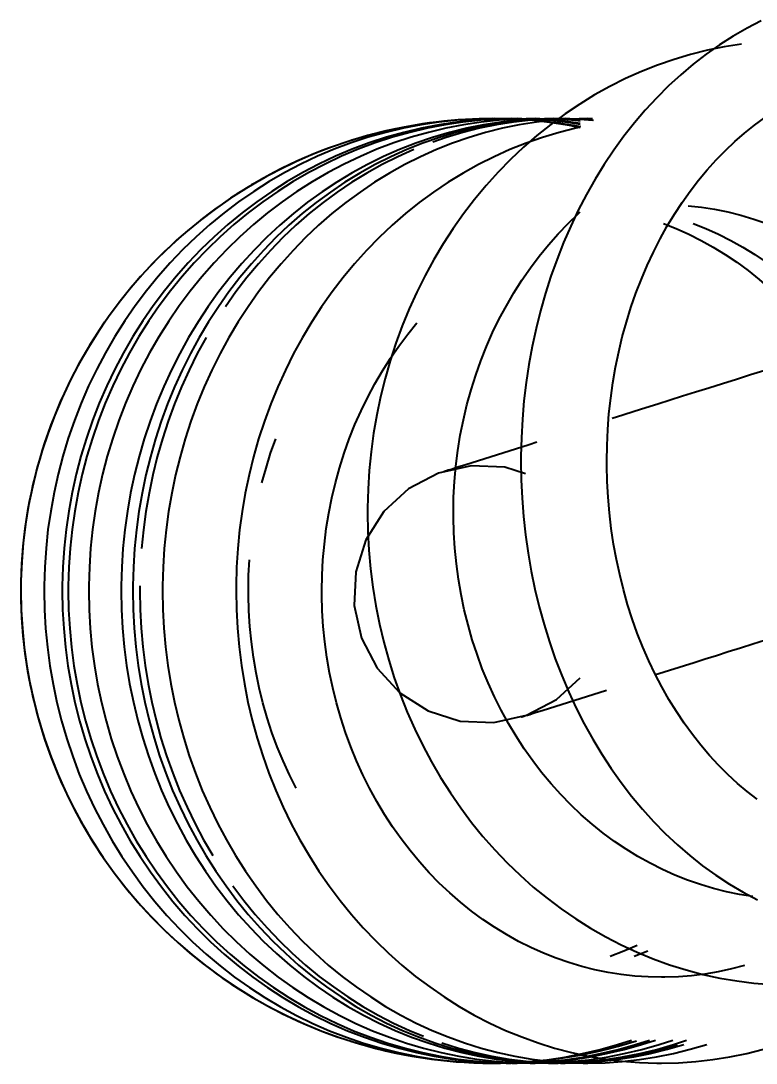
# Model space of a CAD drawing. Header units: inches. Extents: x 238 to 1312, y -3412 to 1074.
# Drawn here: x 561.743 to 563.429, y -3293.912 to -3291.522 of the extents above; entities that cross this region are included whole.
import ezdxf

# ---------------------------------------------------------------- set-up
doc = ezdxf.new("R2010")
doc.units = ezdxf.units.IN
doc.header["$MEASUREMENT"] = 0
doc.layers.add('A-GENM', color=13, linetype='Continuous', lineweight=40)

# ---------------------------------------------------------------- blocks, each defined once
blk = doc.blocks.new('Faucet - Grohe K7 - Semi Pro - Faucet - Grohe K7 - Semi Pro-830454-UNIT 7')
at = {"layer": 'A-GENM', "color": 250}
for p, q in [((-0.355, 0.8263), (-0.3238, 0.8384)), ((0.8098, -0.0116), (0.8099, 0)), ((-0.2283, -1.0826), (-0.2177, -1.0827))]:
    blk.add_line(p, q, dxfattribs=at)
at = {"layer": 'A-GENM', "color": 250, "flags": 128}
for points in [[(-0.3862, 1.0827), (-0.4257, 1.0818), (-0.4651, 1.0791), (-0.5044, 1.0747), (-0.5435, 1.0685), (-0.5823, 1.0606), (-0.6208, 1.051), (-0.6588, 1.0396), (-0.6964, 1.0265), (-0.7335, 1.0118), (-0.7699, 0.9955), (-0.8058, 0.9775), (-0.8409, 0.958), (-0.8752, 0.937), (-0.9087, 0.9144), (-0.9414, 0.8904), (-0.9731, 0.865)], [(-0.2177, 1.0827), (-0.2572, 1.0818), (-0.2966, 1.0791), (-0.3359, 1.0747), (-0.3749, 1.0685), (-0.4137, 1.0606), (-0.4522, 1.051), (-0.4903, 1.0396)], [(-0.1379, 1.0827), (-0.178, 1.0818), (-0.2179, 1.0791), (-0.2577, 1.0747), (-0.2973, 1.0686), (-0.3366, 1.0607), (-0.3756, 1.0511), (-0.4142, 1.0397), (-0.4437, 1.0297)], [(-0.1655, 1.0827), (-0.205, 1.0818), (-0.2444, 1.0791), (-0.2837, 1.0747), (-0.3228, 1.0685), (-0.3616, 1.0606), (-0.4001, 1.051), (-0.4381, 1.0396)], [(-0.1497, 1.0827), (-0.1892, 1.0818), (-0.2286, 1.0791), (-0.2678, 1.0747), (-0.3069, 1.0685), (-0.3457, 1.0606), (-0.3842, 1.051), (-0.4223, 1.0396)], [(-0.0966, 1.0827), (-0.1377, 1.0818), (-0.1788, 1.0792), (-0.2198, 1.0748), (-0.2606, 1.0687), (-0.3011, 1.0608), (-0.3412, 1.0513), (-0.381, 1.04), (-0.4124, 1.0297)], [(0.5892, 0), (0.5884, 0.0429), (0.5861, 0.0857), (0.5823, 0.1283), (0.577, 0.1708), (0.5701, 0.213), (0.5618, 0.2549), (0.5519, 0.2964), (0.5406, 0.3375), (0.5278, 0.378), (0.5136, 0.418), (0.498, 0.4573), (0.4809, 0.4959), (0.4625, 0.5338), (0.4427, 0.5708), (0.4216, 0.607), (0.3992, 0.6422), (0.3755, 0.6764), (0.3506, 0.7096), (0.3245, 0.7417), (0.2973, 0.7726), (0.2689, 0.8023), (0.2395, 0.8308), (0.209, 0.8579), (0.1775, 0.8837), (0.1451, 0.9081), (0.1119, 0.931), (0.0777, 0.9525), (0.0428, 0.9724), (0.0072, 0.9908), (-0.0291, 1.0076), (-0.066, 1.0227), (-0.1035, 1.0362), (-0.1414, 1.0481), (-0.1798, 1.0582), (-0.2185, 1.0666), (-0.2575, 1.0732), (-0.2967, 1.0781), (-0.3361, 1.0812), (-0.3756, 1.0826), (-0.3862, 1.0827)], [(-0.0552, 1.0827), (-0.0966, 1.0818), (-0.1379, 1.0792), (-0.179, 1.0748), (-0.22, 1.0687), (-0.2607, 1.0609), (-0.3011, 1.0513), (-0.341, 1.0401), (-0.3728, 1.0297)], [(-0.0414, 1.0827), (-0.0828, 1.0818), (-0.1241, 1.0792), (-0.1652, 1.0748), (-0.2062, 1.0687), (-0.2469, 1.0609), (-0.2873, 1.0513), (-0.3272, 1.0401), (-0.359, 1.0297)], [(1.0827, 0), (1.0818, 0.0433), (1.0792, 0.0865), (1.0749, 0.1296), (1.0688, 0.1725), (1.0611, 0.2151), (1.0516, 0.2574), (1.0405, 0.2992), (1.0277, 0.3406), (1.0133, 0.3814), (0.9972, 0.4216), (0.9796, 0.4612), (0.9603, 0.5), (0.9396, 0.538), (0.9173, 0.5751), (0.8936, 0.6113), (0.8684, 0.6466), (0.8419, 0.6808), (0.814, 0.7139), (0.7848, 0.7459), (0.7543, 0.7767), (0.7226, 0.8062), (0.6898, 0.8345), (0.6559, 0.8614), (0.6209, 0.8869), (0.585, 0.911), (0.5481, 0.9337), (0.5103, 0.9549), (0.4717, 0.9745), (0.4324, 0.9926), (0.3923, 1.0091), (0.3516, 1.024), (0.3104, 1.0372), (0.2687, 1.0488), (0.2265, 1.0587), (0.184, 1.0669), (0.1412, 1.0734), (0.0982, 1.0782), (0.055, 1.0813), (0.0117, 1.0826), (-0.0316, 1.0822), (-0.0749, 1.0801), (-0.118, 1.0762), (-0.1609, 1.0706), (-0.2036, 1.0634), (-0.246, 1.0544), (-0.288, 1.0437), (-0.3295, 1.0313)], [(1.0827, 0), (1.0818, 0.0433), (1.0792, 0.0865), (1.0749, 0.1296), (1.0688, 0.1725), (1.0611, 0.2151), (1.0516, 0.2574), (1.0405, 0.2992), (1.0277, 0.3406), (1.0133, 0.3814), (0.9972, 0.4216), (0.9796, 0.4612), (0.9603, 0.5), (0.9396, 0.538), (0.9173, 0.5751), (0.8936, 0.6113), (0.8684, 0.6466), (0.8419, 0.6808), (0.814, 0.7139), (0.7848, 0.7459), (0.7543, 0.7767), (0.7226, 0.8062), (0.6898, 0.8345), (0.6559, 0.8614), (0.6209, 0.8869), (0.585, 0.911), (0.5481, 0.9337), (0.5103, 0.9549), (0.4717, 0.9745), (0.4324, 0.9926), (0.3923, 1.0091), (0.3516, 1.024), (0.3104, 1.0372), (0.2687, 1.0488), (0.2265, 1.0587), (0.184, 1.0669), (0.1412, 1.0734), (0.0982, 1.0782), (0.055, 1.0813), (0.0117, 1.0826), (-0.0316, 1.0822), (-0.0749, 1.0801), (-0.118, 1.0762), (-0.1609, 1.0706), (-0.2036, 1.0634), (-0.246, 1.0544), (-0.288, 1.0437), (-0.3295, 1.0313)], [(1.0827, 0), (1.0818, 0.0433), (1.0792, 0.0865), (1.0749, 0.1296), (1.0688, 0.1725), (1.0611, 0.2151), (1.0516, 0.2574), (1.0405, 0.2992), (1.0277, 0.3406), (1.0133, 0.3814), (0.9972, 0.4216), (0.9796, 0.4612), (0.9603, 0.5), (0.9396, 0.538), (0.9173, 0.5751), (0.8936, 0.6113), (0.8684, 0.6466), (0.8419, 0.6808), (0.814, 0.7139), (0.7848, 0.7459), (0.7543, 0.7767), (0.7226, 0.8062), (0.6898, 0.8345), (0.6559, 0.8614), (0.6209, 0.8869), (0.585, 0.911), (0.5481, 0.9337), (0.5103, 0.9549), (0.4717, 0.9745), (0.4324, 0.9926), (0.3923, 1.0091), (0.3516, 1.024), (0.3104, 1.0372), (0.2687, 1.0488), (0.2265, 1.0587), (0.184, 1.0669), (0.1412, 1.0734), (0.0982, 1.0782), (0.055, 1.0813), (0.0117, 1.0826), (-0.0316, 1.0822), (-0.0749, 1.0801), (-0.118, 1.0762), (-0.1609, 1.0706), (-0.2036, 1.0634), (-0.246, 1.0544), (-0.288, 1.0437), (-0.3295, 1.0313)], [(1.0827, 0), (1.0818, 0.0433), (1.0792, 0.0865), (1.0749, 0.1296), (1.0688, 0.1725), (1.0611, 0.2151), (1.0516, 0.2574), (1.0405, 0.2992), (1.0277, 0.3406), (1.0133, 0.3814), (0.9972, 0.4216), (0.9796, 0.4612), (0.9603, 0.5), (0.9396, 0.538), (0.9173, 0.5751), (0.8936, 0.6113), (0.8684, 0.6466), (0.8419, 0.6808), (0.814, 0.7139), (0.7848, 0.7459), (0.7543, 0.7767), (0.7226, 0.8062), (0.6898, 0.8345), (0.6559, 0.8614), (0.6209, 0.8869), (0.585, 0.911), (0.5481, 0.9337), (0.5103, 0.9549), (0.4717, 0.9745), (0.4324, 0.9926), (0.3923, 1.0091), (0.3516, 1.024), (0.3104, 1.0372), (0.2687, 1.0488), (0.2265, 1.0587), (0.184, 1.0669), (0.1412, 1.0734), (0.0982, 1.0782), (0.055, 1.0813), (0.0117, 1.0826), (-0.0316, 1.0822), (-0.0749, 1.0801), (-0.118, 1.0762), (-0.1609, 1.0706), (-0.2036, 1.0634), (-0.246, 1.0544), (-0.288, 1.0437), (-0.3295, 1.0313)], [(1.0827, 0), (1.0818, 0.0433), (1.0792, 0.0865), (1.0749, 0.1296), (1.0688, 0.1725), (1.0611, 0.2151), (1.0516, 0.2574), (1.0405, 0.2992), (1.0277, 0.3406), (1.0133, 0.3814), (0.9972, 0.4216), (0.9796, 0.4612), (0.9603, 0.5), (0.9396, 0.538), (0.9173, 0.5751), (0.8936, 0.6113), (0.8684, 0.6466), (0.8419, 0.6808), (0.814, 0.7139), (0.7848, 0.7459), (0.7543, 0.7767), (0.7226, 0.8062), (0.6898, 0.8345), (0.6559, 0.8614), (0.6209, 0.8869), (0.585, 0.911), (0.5481, 0.9337), (0.5103, 0.9549), (0.4717, 0.9745), (0.4324, 0.9926), (0.3923, 1.0091), (0.3516, 1.024), (0.3104, 1.0372), (0.2687, 1.0488), (0.2265, 1.0587), (0.184, 1.0669), (0.1412, 1.0734), (0.0982, 1.0782), (0.055, 1.0813), (0.0117, 1.0826), (-0.0316, 1.0822), (-0.0749, 1.0801), (-0.118, 1.0762), (-0.1609, 1.0706), (-0.2036, 1.0634), (-0.246, 1.0544), (-0.288, 1.0437), (-0.3295, 1.0313)], [(1.0827, 0), (1.0818, 0.0433), (1.0792, 0.0865), (1.0749, 0.1296), (1.0688, 0.1725), (1.0611, 0.2151), (1.0516, 0.2574), (1.0405, 0.2992), (1.0277, 0.3406), (1.0133, 0.3814), (0.9972, 0.4216), (0.9796, 0.4612), (0.9603, 0.5), (0.9396, 0.538), (0.9173, 0.5751), (0.8936, 0.6113), (0.8684, 0.6466), (0.8419, 0.6808), (0.814, 0.7139), (0.7848, 0.7459), (0.7543, 0.7767), (0.7226, 0.8062), (0.6898, 0.8345), (0.6559, 0.8614), (0.6209, 0.8869), (0.585, 0.911), (0.5481, 0.9337), (0.5103, 0.9549), (0.4717, 0.9745), (0.4324, 0.9926), (0.3923, 1.0091), (0.3516, 1.024), (0.3104, 1.0372), (0.2687, 1.0488), (0.2265, 1.0587), (0.184, 1.0669), (0.1412, 1.0734), (0.0982, 1.0782), (0.055, 1.0813), (0.0117, 1.0826), (-0.0316, 1.0822), (-0.0749, 1.0801), (-0.118, 1.0762), (-0.1609, 1.0706), (-0.2036, 1.0634), (-0.246, 1.0544), (-0.288, 1.0437), (-0.3295, 1.0313)], [(0, 1.0827), (-0.0414, 1.0818), (-0.0827, 1.0792), (-0.1239, 1.0748), (-0.1648, 1.0687), (-0.2055, 1.0609), (-0.2459, 1.0513), (-0.2858, 1.0401), (-0.3176, 1.0297)], [(0.7577, 0), (0.757, 0.0429), (0.7547, 0.0857), (0.7508, 0.1283), (0.7455, 0.1708), (0.7387, 0.213), (0.7303, 0.2549), (0.7205, 0.2964), (0.7092, 0.3375), (0.6964, 0.378), (0.6822, 0.418), (0.6665, 0.4573), (0.6495, 0.4959), (0.6311, 0.5338), (0.6113, 0.5708), (0.5902, 0.607), (0.5678, 0.6422), (0.5441, 0.6764), (0.5192, 0.7096), (0.4931, 0.7417), (0.4658, 0.7726), (0.4375, 0.8023), (0.408, 0.8308), (0.3776, 0.8579), (0.3461, 0.8837), (0.3137, 0.9081), (0.2804, 0.931), (0.2463, 0.9525), (0.2114, 0.9724), (0.1758, 0.9908), (0.1395, 1.0076), (0.1026, 1.0227), (0.0651, 1.0362), (0.0272, 1.0481), (-0.0112, 1.0582), (-0.0499, 1.0666), (-0.0889, 1.0732), (-0.1282, 1.0781), (-0.1675, 1.0812), (-0.207, 1.0826), (-0.2177, 1.0827)], [(0.1173, 1.0362), (0.0793, 1.0481), (0.041, 1.0582), (0.0022, 1.0666), (-0.0368, 1.0732), (-0.076, 1.0781), (-0.1154, 1.0812), (-0.1549, 1.0826), (-0.1655, 1.0827)], [(0.8257, 0), (0.825, 0.0429), (0.8227, 0.0857), (0.8189, 0.1283), (0.8135, 0.1708), (0.8067, 0.213), (0.7983, 0.2549), (0.7885, 0.2964), (0.7772, 0.3375), (0.7644, 0.378), (0.7502, 0.418), (0.7345, 0.4573), (0.7175, 0.4959), (0.6991, 0.5338), (0.6793, 0.5708), (0.6582, 0.607), (0.6358, 0.6422), (0.6121, 0.6764), (0.5872, 0.7096), (0.5611, 0.7417), (0.5339, 0.7726), (0.5055, 0.8023), (0.476, 0.8308), (0.4456, 0.8579), (0.4141, 0.8837), (0.3817, 0.9081), (0.3484, 0.931), (0.3143, 0.9525), (0.2794, 0.9724), (0.2438, 0.9908), (0.2075, 1.0076), (0.1706, 1.0227), (0.1331, 1.0362), (0.0952, 1.0481), (0.0568, 1.0582), (0.0181, 1.0666), (-0.0209, 1.0732), (-0.0601, 1.0781), (-0.0995, 1.0812), (-0.139, 1.0826), (-0.1497, 1.0827)], [(0.8525, 0), (0.8517, 0.0429), (0.8494, 0.0858), (0.8455, 0.1285), (0.8401, 0.1711), (0.8331, 0.2133), (0.8246, 0.2553), (0.8146, 0.2968), (0.8031, 0.3379), (0.7901, 0.3785), (0.7756, 0.4185), (0.7597, 0.4579), (0.7423, 0.4965), (0.7235, 0.5344), (0.7034, 0.5714), (0.6819, 0.6076), (0.6591, 0.6428), (0.6351, 0.6771), (0.6097, 0.7102), (0.5832, 0.7423), (0.5555, 0.7732), (0.5267, 0.8029), (0.4967, 0.8313), (0.4658, 0.8584), (0.4338, 0.8842), (0.4009, 0.9085), (0.3671, 0.9314), (0.3325, 0.9529), (0.2971, 0.9727), (0.2609, 0.9911), (0.2241, 1.0078), (0.1867, 1.0229), (0.1487, 1.0364), (0.1102, 1.0482), (0.0713, 1.0583), (0.0321, 1.0666), (-0.0075, 1.0732), (-0.0472, 1.0781), (-0.0871, 1.0813), (-0.1271, 1.0826), (-0.1379, 1.0827)], [(0.9268, 0), (0.926, 0.0431), (0.9235, 0.0861), (0.9195, 0.1289), (0.9138, 0.1716), (0.9066, 0.214), (0.8977, 0.256), (0.8873, 0.2977), (0.8754, 0.3389), (0.8618, 0.3795), (0.8468, 0.4196), (0.8303, 0.4591), (0.8122, 0.4978), (0.7928, 0.5357), (0.7719, 0.5728), (0.7496, 0.609), (0.7259, 0.6442), (0.701, 0.6784), (0.6747, 0.7116), (0.6472, 0.7436), (0.6186, 0.7745), (0.5887, 0.8041), (0.5578, 0.8325), (0.5257, 0.8595), (0.4927, 0.8852), (0.4587, 0.9095), (0.4238, 0.9323), (0.388, 0.9536), (0.3515, 0.9734), (0.3142, 0.9917), (0.2762, 1.0083), (0.2376, 1.0233), (0.1985, 1.0367), (0.1589, 1.0484), (0.1188, 1.0584), (0.0784, 1.0667), (0.0377, 1.0733), (-0.0032, 1.0782), (-0.0443, 1.0813), (-0.0854, 1.0826), (-0.0966, 1.0827)], [(0.9739, 0), (0.9731, 0.0431), (0.9706, 0.0861), (0.9666, 0.129), (0.9609, 0.1717), (0.9536, 0.2141), (0.9447, 0.2561), (0.9342, 0.2978), (0.9221, 0.339), (0.9085, 0.3797), (0.8934, 0.4198), (0.8767, 0.4593), (0.8586, 0.498), (0.839, 0.5359), (0.818, 0.573), (0.7955, 0.6092), (0.7718, 0.6444), (0.7466, 0.6787), (0.7202, 0.7118), (0.6926, 0.7439), (0.6637, 0.7747), (0.6337, 0.8043), (0.6026, 0.8327), (0.5704, 0.8597), (0.5371, 0.8854), (0.5029, 0.9096), (0.4678, 0.9324), (0.4319, 0.9538), (0.3951, 0.9735), (0.3576, 0.9918), (0.3195, 1.0084), (0.2807, 1.0234), (0.2414, 1.0368), (0.2015, 1.0485), (0.1613, 1.0585), (0.1207, 1.0668), (0.0798, 1.0733), (0.0386, 1.0782), (-0.0026, 1.0813), (-0.044, 1.0826), (-0.0552, 1.0827)], [(0.9877, 0), (0.9869, 0.0431), (0.9844, 0.0861), (0.9803, 0.129), (0.9747, 0.1717), (0.9674, 0.2141), (0.9585, 0.2561), (0.948, 0.2978), (0.9359, 0.339), (0.9223, 0.3797), (0.9072, 0.4198), (0.8905, 0.4593), (0.8724, 0.498), (0.8528, 0.5359), (0.8318, 0.573), (0.8093, 0.6092), (0.7856, 0.6444), (0.7604, 0.6787), (0.734, 0.7118), (0.7064, 0.7439), (0.6775, 0.7747), (0.6475, 0.8043), (0.6164, 0.8327), (0.5841, 0.8597), (0.5509, 0.8854), (0.5167, 0.9096), (0.4816, 0.9324), (0.4457, 0.9538), (0.4089, 0.9735), (0.3714, 0.9918), (0.3333, 1.0084), (0.2945, 1.0234), (0.2551, 1.0368), (0.2153, 1.0485), (0.1751, 1.0585), (0.1345, 1.0668), (0.0936, 1.0733), (0.0524, 1.0782), (0.0112, 1.0813), (-0.0302, 1.0826), (-0.0414, 1.0827)], [(1.0291, 0), (1.0282, 0.0431), (1.0258, 0.0861), (1.0217, 0.129), (1.016, 0.1717), (1.0087, 0.2141), (0.9998, 0.2561), (0.9894, 0.2978), (0.9773, 0.339), (0.9637, 0.3797), (0.9486, 0.4198), (0.9319, 0.4593), (0.9138, 0.498), (0.8942, 0.5359), (0.8731, 0.573), (0.8507, 0.6092), (0.8269, 0.6444), (0.8018, 0.6787), (0.7754, 0.7118), (0.7478, 0.7439), (0.7189, 0.7747), (0.6889, 0.8043), (0.6577, 0.8327), (0.6255, 0.8597), (0.5923, 0.8854), (0.5581, 0.9096), (0.523, 0.9324), (0.4871, 0.9538), (0.4503, 0.9735), (0.4128, 0.9918), (0.3747, 1.0084), (0.3359, 1.0234), (0.2965, 1.0368), (0.2567, 1.0485), (0.2164, 1.0585), (0.1758, 1.0668), (0.1349, 1.0733), (0.0938, 1.0782), (0.0525, 1.0813), (0.0112, 1.0826), (0, 1.0827)], [(0.5962, 0.6764), (0.5713, 0.7096), (0.5452, 0.7417), (0.518, 0.7726), (0.4896, 0.8023), (0.4602, 0.8308), (0.4297, 0.8579), (0.3982, 0.8837), (0.3658, 0.9081), (0.3326, 0.931), (0.2984, 0.9525), (0.2635, 0.9724), (0.2279, 0.9908), (0.1916, 1.0076), (0.1593, 1.0209)], [(0.2876, -0.179), (0.2868, -0.1362), (0.2845, -0.0934), (0.2807, -0.0507), (0.2754, -0.0082), (0.2685, 0.034), (0.2602, 0.0759), (0.2503, 0.1174), (0.239, 0.1585), (0.2262, 0.199), (0.212, 0.239), (0.1964, 0.2783), (0.1793, 0.3169), (0.1609, 0.3548), (0.1411, 0.3918), (0.12, 0.428), (0.0976, 0.4632), (0.0739, 0.4974), (0.049, 0.5306), (0.0229, 0.5627), (-0.0043, 0.5936), (-0.0327, 0.6233), (-0.0621, 0.6517), (-0.0926, 0.6789), (-0.1241, 0.7047), (-0.1565, 0.729), (-0.1898, 0.752), (-0.2239, 0.7734), (-0.2588, 0.7934), (-0.2944, 0.8118), (-0.3307, 0.8285), (-0.3676, 0.8437), (-0.4051, 0.8572), (-0.443, 0.869), (-0.4814, 0.8791), (-0.5201, 0.8875), (-0.5591, 0.8942), (-0.5983, 0.8991), (-0.6377, 0.9022)], [(-0.5767, 0.8589), (-0.5467, 0.8668), (-0.5166, 0.8733), (-0.4862, 0.8785), (-0.4557, 0.8823), (-0.4252, 0.8847), (-0.3945, 0.8858), (-0.3862, 0.8858)], [(-0.3862, 0.8858), (-0.3556, 0.8851), (-0.325, 0.8831), (-0.2944, 0.8796), (-0.2641, 0.8748), (-0.2338, 0.8687), (-0.2038, 0.8611), (-0.1741, 0.8523), (-0.1447, 0.842), (-0.1156, 0.8305), (-0.0869, 0.8176), (-0.0587, 0.8035), (-0.0309, 0.788), (-0.0037, 0.7713), (0.023, 0.7534), (0.049, 0.7343), (0.0744, 0.7139), (0.0991, 0.6924), (0.123, 0.6698), (0.1461, 0.6461), (0.1684, 0.6213), (0.1899, 0.5955), (0.2104, 0.5687), (0.23, 0.541), (0.2487, 0.5124), (0.2663, 0.4829), (0.2829, 0.4526), (0.2984, 0.4216), (0.3128, 0.3898), (0.326, 0.3574), (0.3381, 0.3244), (0.3491, 0.2909), (0.3588, 0.2568), (0.3673, 0.2224), (0.3746, 0.1875), (0.3807, 0.1523), (0.3855, 0.1169), (0.389, 0.0813), (0.3913, 0.0455), (0.3923, 0.0097), (0.3923, 0)], [(-0.3305, 0.813), (-0.2998, 0.8263), (-0.2687, 0.8384)], [(-0.0641, -0.2972), (-0.0648, -0.2548), (-0.0668, -0.2124), (-0.0701, -0.1702), (-0.0747, -0.1282), (-0.0806, -0.0864), (-0.0878, -0.0449), (-0.0963, -0.0038), (-0.1061, 0.0369), (-0.1171, 0.0771), (-0.1294, 0.1168), (-0.143, 0.1558), (-0.1578, 0.1942), (-0.1738, 0.2318), (-0.1909, 0.2687), (-0.2093, 0.3047), (-0.2288, 0.3399), (-0.2494, 0.374), (-0.2711, 0.4072), (-0.2939, 0.4393), (-0.3177, 0.4703), (-0.3426, 0.5002), (-0.3684, 0.5288), (-0.3952, 0.5562), (-0.4229, 0.5822), (-0.4515, 0.6069), (-0.4809, 0.6301), (-0.5112, 0.6519), (-0.5422, 0.6722), (-0.5739, 0.691), (-0.6063, 0.7082)], [(-0.5961, 0.7006), (-0.5657, 0.6958), (-0.5355, 0.6896), (-0.5055, 0.6821), (-0.4757, 0.6732), (-0.4463, 0.663), (-0.4172, 0.6515), (-0.3885, 0.6386), (-0.3603, 0.6245), (-0.3325, 0.609), (-0.3053, 0.5923), (-0.2786, 0.5744), (-0.2526, 0.5552), (-0.2272, 0.5349), (-0.2026, 0.5134), (-0.1786, 0.4908), (-0.1555, 0.4671), (-0.1332, 0.4423), (-0.1117, 0.4165), (-0.0912, 0.3897), (-0.0716, 0.362), (-0.0529, 0.3334), (-0.0353, 0.3039), (-0.0188, 0.2736), (-0.0033, 0.2426), (0.0111, 0.2108), (0.0244, 0.1784), (0.0365, 0.1454), (0.0475, 0.1119), (0.0572, 0.0778), (0.0657, 0.0433), (0.073, 0.0085), (0.0791, -0.0267), (0.0839, -0.0621), (0.0874, -0.0977), (0.0897, -0.1335), (0.0907, -0.1693), (0.0907, -0.179)], [(0.8099, 0), (0.8091, 0.0429), (0.8068, 0.0857), (0.803, 0.1283), (0.7977, 0.1708), (0.7908, 0.213), (0.7825, 0.2549), (0.7726, 0.2964), (0.7613, 0.3375), (0.7485, 0.378), (0.7343, 0.418), (0.7187, 0.4573), (0.7016, 0.4959), (0.6832, 0.5338), (0.6634, 0.5708), (0.6423, 0.607)], [(-0.6058, 0.4777), (-0.583, 0.4601), (-0.5606, 0.4412), (-0.5388, 0.4212), (-0.5175, 0.3999), (-0.4968, 0.3775), (-0.4767, 0.3539), (-0.4573, 0.3292), (-0.4387, 0.3035), (-0.4207, 0.2767), (-0.4036, 0.2489), (-0.3873, 0.2202), (-0.3719, 0.1906), (-0.3574, 0.1602), (-0.3438, 0.1289), (-0.3311, 0.0969), (-0.3194, 0.0643), (-0.3088, 0.031), (-0.2991, -0.0029), (-0.2906, -0.0373), (-0.283, -0.0722), (-0.2766, -0.1074), (-0.2713, -0.143), (-0.267, -0.1789), (-0.2639, -0.2149), (-0.2619, -0.2511), (-0.261, -0.2874), (-0.261, -0.2972)], [(0.4514, 0.4526), (0.4669, 0.4216), (0.4813, 0.3898), (0.4946, 0.3574), (0.5067, 0.3244), (0.5176, 0.2909), (0.5274, 0.2568), (0.5359, 0.2224), (0.5432, 0.1875), (0.5493, 0.1523), (0.554, 0.1169), (0.5576, 0.0813), (0.5598, 0.0455), (0.5608, 0.0097), (0.5609, 0)], [(-0.0648, 0.2892), (-0.0652, 0.289), (-0.0664, 0.2887), (-0.0684, 0.288), (-0.0712, 0.2872), (-0.0748, 0.286), (-0.0792, 0.2846), (-0.0843, 0.283), (-0.0903, 0.2811), (-0.097, 0.279), (-0.1046, 0.2766), (-0.1129, 0.274), (-0.2605, 0.2274)], [(0.2657, 0.1771), (0.2136, 0.2338), (0.1486, 0.2752), (0.075, 0.2984), (-0.002, 0.3017), (-0.0772, 0.285), (-0.1456, 0.2493), (-0.2002, 0.1992)], [(-0.3708, 0.1926), (-0.4612, 0.1641), (-0.4866, 0.156), (-0.5128, 0.1478), (-0.5397, 0.1393), (-0.5674, 0.1305), (-0.5959, 0.1216), (-0.6251, 0.1123), (-0.6551, 0.1029), (-0.6859, 0.0931), (-0.7174, 0.0832)], [(-0.0749, -0.2682), (-0.0272, -0.2833), (0.0498, -0.2866), (0.1251, -0.2698), (0.1934, -0.2342), (0.2502, -0.1821), (0.2916, -0.1171), (0.3148, -0.0436), (0.3181, 0.0335), (0.3013, 0.1087), (0.2657, 0.1771)], [(-0.2177, -1.0827), (-0.1782, -1.0818), (-0.1388, -1.0791), (-0.0995, -1.0747), (-0.0604, -1.0685), (-0.0216, -1.0606), (0.0168, -1.051), (0.0549, -1.0396), (0.0925, -1.0265), (0.1296, -1.0118), (0.166, -0.9955), (0.2018, -0.9775), (0.2369, -0.958), (0.2713, -0.937), (0.3048, -0.9144), (0.3374, -0.8904), (0.3692, -0.865), (0.3999, -0.8382), (0.4296, -0.8101), (0.4583, -0.7807), (0.4858, -0.7501), (0.5123, -0.7184), (0.5375, -0.6855), (0.5615, -0.6515), (0.5842, -0.6166), (0.6057, -0.5807), (0.6258, -0.5439), (0.6446, -0.5062), (0.6621, -0.4678), (0.6781, -0.4287), (0.6927, -0.3889), (0.7059, -0.3485), (0.7176, -0.3076), (0.7278, -0.2662), (0.7366, -0.2244), (0.7438, -0.1822), (0.7496, -0.1398), (0.7538, -0.0972), (0.7565, -0.0544), (0.7577, -0.0116), (0.7577, 0)], [(-0.2002, -1.0626), (-0.1902, -1.0606), (-0.1517, -1.051), (-0.1136, -1.0396), (-0.0761, -1.0265), (-0.039, -1.0118), (-0.0025, -0.9955), (0.0333, -0.9775), (0.0684, -0.958), (0.1027, -0.937), (0.1362, -0.9144), (0.1689, -0.8904), (0.2006, -0.865), (0.2313, -0.8382), (0.2611, -0.8101), (0.2897, -0.7807), (0.3173, -0.7501), (0.3437, -0.7184), (0.3689, -0.6855), (0.3929, -0.6515), (0.4157, -0.6166), (0.4371, -0.5807), (0.4573, -0.5439), (0.4761, -0.5062), (0.4935, -0.4678), (0.5095, -0.4287), (0.5241, -0.3889), (0.5373, -0.3485), (0.549, -0.3076), (0.5593, -0.2662), (0.568, -0.2244), (0.5753, -0.1822), (0.581, -0.1398), (0.5852, -0.0972), (0.5879, -0.0544), (0.5891, -0.0116), (0.5892, 0)], [(-0.2002, -1.0638), (-0.184, -1.0669), (-0.1412, -1.0734), (-0.0982, -1.0782), (-0.055, -1.0813), (-0.0117, -1.0826), (0.0316, -1.0822), (0.0749, -1.0801), (0.118, -1.0762), (0.1609, -1.0706), (0.2036, -1.0634), (0.246, -1.0544), (0.288, -1.0437), (0.3295, -1.0313), (0.3704, -1.0173), (0.4108, -1.0017), (0.4506, -0.9845), (0.4896, -0.9657), (0.5278, -0.9453), (0.5652, -0.9235), (0.6016, -0.9001), (0.6372, -0.8753), (0.6717, -0.8492), (0.7051, -0.8216), (0.7374, -0.7928), (0.7685, -0.7626), (0.7984, -0.7313), (0.827, -0.6988), (0.8542, -0.6652), (0.8802, -0.6305), (0.9047, -0.5948), (0.9277, -0.5581), (0.9493, -0.5206), (0.9694, -0.4822), (0.9879, -0.443), (1.0048, -0.4032), (1.0201, -0.3627), (1.0338, -0.3216), (1.0458, -0.28), (1.0562, -0.238), (1.0649, -0.1955), (1.0718, -0.1528), (1.0771, -0.1098), (1.0806, -0.0666), (1.0824, -0.0234), (1.0827, 0)], [(-0.2002, -1.0638), (-0.184, -1.0669), (-0.1412, -1.0734), (-0.0982, -1.0782), (-0.055, -1.0813), (-0.0117, -1.0826), (0.0316, -1.0822), (0.0749, -1.0801), (0.118, -1.0762), (0.1609, -1.0706), (0.2036, -1.0634), (0.246, -1.0544), (0.288, -1.0437), (0.3295, -1.0313), (0.3704, -1.0173), (0.4108, -1.0017), (0.4506, -0.9845), (0.4896, -0.9657), (0.5278, -0.9453), (0.5652, -0.9235), (0.6016, -0.9001), (0.6372, -0.8753), (0.6717, -0.8492), (0.7051, -0.8216), (0.7374, -0.7928), (0.7685, -0.7626), (0.7984, -0.7313), (0.827, -0.6988), (0.8542, -0.6652), (0.8802, -0.6305), (0.9047, -0.5948), (0.9277, -0.5581), (0.9493, -0.5206), (0.9694, -0.4822), (0.9879, -0.443), (1.0048, -0.4032), (1.0201, -0.3627), (1.0338, -0.3216), (1.0458, -0.28), (1.0562, -0.238), (1.0649, -0.1955), (1.0718, -0.1528), (1.0771, -0.1098), (1.0806, -0.0666), (1.0824, -0.0234), (1.0827, 0)], [(-0.2002, -1.0638), (-0.184, -1.0669), (-0.1412, -1.0734), (-0.0982, -1.0782), (-0.055, -1.0813), (-0.0117, -1.0826), (0.0316, -1.0822), (0.0749, -1.0801), (0.118, -1.0762), (0.1609, -1.0706), (0.2036, -1.0634), (0.246, -1.0544), (0.288, -1.0437), (0.3295, -1.0313), (0.3704, -1.0173), (0.4108, -1.0017), (0.4506, -0.9845), (0.4896, -0.9657), (0.5278, -0.9453), (0.5652, -0.9235), (0.6016, -0.9001), (0.6372, -0.8753), (0.6717, -0.8492), (0.7051, -0.8216), (0.7374, -0.7928), (0.7685, -0.7626), (0.7984, -0.7313), (0.827, -0.6988), (0.8542, -0.6652), (0.8802, -0.6305), (0.9047, -0.5948), (0.9277, -0.5581), (0.9493, -0.5206), (0.9694, -0.4822), (0.9879, -0.443), (1.0048, -0.4032), (1.0201, -0.3627), (1.0338, -0.3216), (1.0458, -0.28), (1.0562, -0.238), (1.0649, -0.1955), (1.0718, -0.1528), (1.0771, -0.1098), (1.0806, -0.0666), (1.0824, -0.0234), (1.0827, 0)], [(-0.2002, -1.0638), (-0.184, -1.0669), (-0.1412, -1.0734), (-0.0982, -1.0782), (-0.055, -1.0813), (-0.0117, -1.0826), (0.0316, -1.0822), (0.0749, -1.0801), (0.118, -1.0762), (0.1609, -1.0706), (0.2036, -1.0634), (0.246, -1.0544), (0.288, -1.0437), (0.3295, -1.0313), (0.3704, -1.0173), (0.4108, -1.0017), (0.4506, -0.9845), (0.4896, -0.9657), (0.5278, -0.9453), (0.5652, -0.9235), (0.6016, -0.9001), (0.6372, -0.8753), (0.6717, -0.8492), (0.7051, -0.8216), (0.7374, -0.7928), (0.7685, -0.7626), (0.7984, -0.7313), (0.827, -0.6988), (0.8542, -0.6652), (0.8802, -0.6305), (0.9047, -0.5948), (0.9277, -0.5581), (0.9493, -0.5206), (0.9694, -0.4822), (0.9879, -0.443), (1.0048, -0.4032), (1.0201, -0.3627), (1.0338, -0.3216), (1.0458, -0.28), (1.0562, -0.238), (1.0649, -0.1955), (1.0718, -0.1528), (1.0771, -0.1098), (1.0806, -0.0666), (1.0824, -0.0234), (1.0827, 0)], [(-0.2002, -1.0638), (-0.184, -1.0669), (-0.1412, -1.0734), (-0.0982, -1.0782), (-0.055, -1.0813), (-0.0117, -1.0826), (0.0316, -1.0822), (0.0749, -1.0801), (0.118, -1.0762), (0.1609, -1.0706), (0.2036, -1.0634), (0.246, -1.0544), (0.288, -1.0437), (0.3295, -1.0313), (0.3704, -1.0173), (0.4108, -1.0017), (0.4506, -0.9845), (0.4896, -0.9657), (0.5278, -0.9453), (0.5652, -0.9235), (0.6016, -0.9001), (0.6372, -0.8753), (0.6717, -0.8492), (0.7051, -0.8216), (0.7374, -0.7928), (0.7685, -0.7626), (0.7984, -0.7313), (0.827, -0.6988), (0.8542, -0.6652), (0.8802, -0.6305), (0.9047, -0.5948), (0.9277, -0.5581), (0.9493, -0.5206), (0.9694, -0.4822), (0.9879, -0.443), (1.0048, -0.4032), (1.0201, -0.3627), (1.0338, -0.3216), (1.0458, -0.28), (1.0562, -0.238), (1.0649, -0.1955), (1.0718, -0.1528), (1.0771, -0.1098), (1.0806, -0.0666), (1.0824, -0.0234), (1.0827, 0)], [(-0.2002, -1.0638), (-0.184, -1.0669), (-0.1412, -1.0734), (-0.0982, -1.0782), (-0.055, -1.0813), (-0.0117, -1.0826), (0.0316, -1.0822), (0.0749, -1.0801), (0.118, -1.0762), (0.1609, -1.0706), (0.2036, -1.0634), (0.246, -1.0544), (0.288, -1.0437), (0.3295, -1.0313), (0.3704, -1.0173), (0.4108, -1.0017), (0.4506, -0.9845), (0.4896, -0.9657), (0.5278, -0.9453), (0.5652, -0.9235), (0.6016, -0.9001), (0.6372, -0.8753), (0.6717, -0.8492), (0.7051, -0.8216), (0.7374, -0.7928), (0.7685, -0.7626), (0.7984, -0.7313), (0.827, -0.6988), (0.8542, -0.6652), (0.8802, -0.6305), (0.9047, -0.5948), (0.9277, -0.5581), (0.9493, -0.5206), (0.9694, -0.4822), (0.9879, -0.443), (1.0048, -0.4032), (1.0201, -0.3627), (1.0338, -0.3216), (1.0458, -0.28), (1.0562, -0.238), (1.0649, -0.1955), (1.0718, -0.1528), (1.0771, -0.1098), (1.0806, -0.0666), (1.0824, -0.0234), (1.0827, 0)], [(-0.1497, -1.0827), (-0.1102, -1.0818), (-0.0708, -1.0791), (-0.0315, -1.0747), (0.0076, -1.0685), (0.0464, -1.0606), (0.0849, -1.051), (0.1229, -1.0396), (0.1605, -1.0265), (0.1976, -1.0118), (0.234, -0.9955), (0.2699, -0.9775), (0.305, -0.958), (0.3393, -0.937), (0.3728, -0.9144), (0.4055, -0.8904), (0.4372, -0.865), (0.4679, -0.8382), (0.4976, -0.8101), (0.5263, -0.7807), (0.5539, -0.7501), (0.5803, -0.7184), (0.6055, -0.6855), (0.6295, -0.6515), (0.6523, -0.6166), (0.6737, -0.5807), (0.6939, -0.5439), (0.7127, -0.5062), (0.7301, -0.4678), (0.7461, -0.4287), (0.7607, -0.3889), (0.7739, -0.3485), (0.7856, -0.3076), (0.7958, -0.2662), (0.8046, -0.2244), (0.8118, -0.1822), (0.8176, -0.1398), (0.8218, -0.0972), (0.8245, -0.0544), (0.8257, -0.0116), (0.8257, 0)], [(-0.1379, -1.0827), (-0.0979, -1.0818), (-0.058, -1.0791), (-0.0182, -1.0747), (0.0214, -1.0686), (0.0608, -1.0607), (0.0998, -1.0511), (0.1383, -1.0397), (0.1765, -1.0267), (0.2141, -1.0121), (0.251, -0.9958), (0.2874, -0.9778), (0.323, -0.9584), (0.3579, -0.9374), (0.3919, -0.9149), (0.425, -0.8909), (0.4573, -0.8655), (0.4885, -0.8388), (0.5187, -0.8107), (0.5478, -0.7813), (0.5758, -0.7508), (0.6027, -0.719), (0.6284, -0.6861), (0.6528, -0.6522), (0.6759, -0.6172), (0.6978, -0.5813), (0.7182, -0.5445), (0.7374, -0.5068), (0.7551, -0.4684), (0.7714, -0.4292), (0.7863, -0.3894), (0.7997, -0.3489), (0.8116, -0.308), (0.8221, -0.2665), (0.831, -0.2247), (0.8384, -0.1825), (0.8442, -0.14), (0.8485, -0.0973), (0.8513, -0.0545), (0.8525, -0.0116), (0.8525, 0)], [(-0.0552, -1.0827), (-0.0138, -1.0818), (0.0275, -1.0792), (0.0687, -1.0748), (0.1096, -1.0687), (0.1503, -1.0609), (0.1907, -1.0513), (0.2306, -1.0401), (0.2701, -1.0272), (0.3091, -1.0126), (0.3474, -0.9964), (0.3851, -0.9786), (0.422, -0.9592), (0.4582, -0.9383), (0.4936, -0.9159), (0.528, -0.8921), (0.5615, -0.8668), (0.594, -0.8401), (0.6254, -0.8121), (0.6557, -0.7828), (0.6849, -0.7523), (0.7129, -0.7206), (0.7396, -0.6877), (0.7651, -0.6538), (0.7893, -0.6188), (0.8121, -0.5829), (0.8335, -0.546), (0.8534, -0.5083), (0.872, -0.4698), (0.889, -0.4305), (0.9046, -0.3906), (0.9186, -0.3501), (0.9311, -0.309), (0.942, -0.2674), (0.9513, -0.2255), (0.9591, -0.1831), (0.9652, -0.1405), (0.9697, -0.0977), (0.9726, -0.0547), (0.9738, -0.0116), (0.9739, 0)], [(-0.0414, -1.0827), (0, -1.0818), (0.0413, -1.0792), (0.0825, -1.0748), (0.1234, -1.0687), (0.1641, -1.0609), (0.2045, -1.0513), (0.2444, -1.0401), (0.2839, -1.0272), (0.3229, -1.0126), (0.3612, -0.9964), (0.3989, -0.9786), (0.4358, -0.9592), (0.472, -0.9383), (0.5073, -0.9159), (0.5418, -0.8921), (0.5753, -0.8668), (0.6078, -0.8401), (0.6392, -0.8121), (0.6695, -0.7828), (0.6987, -0.7523), (0.7267, -0.7206), (0.7534, -0.6877), (0.7789, -0.6538), (0.8031, -0.6188), (0.8258, -0.5829), (0.8473, -0.546), (0.8672, -0.5083), (0.8858, -0.4698), (0.9028, -0.4305), (0.9184, -0.3906), (0.9324, -0.3501), (0.9449, -0.309), (0.9558, -0.2674), (0.9651, -0.2255), (0.9728, -0.1831), (0.979, -0.1405), (0.9835, -0.0977), (0.9864, -0.0547), (0.9876, -0.0116), (0.9877, 0)], [(0, -1.0827), (0.0414, -1.0818), (0.0827, -1.0792), (0.1239, -1.0748), (0.1648, -1.0687), (0.2055, -1.0609), (0.2459, -1.0513), (0.2858, -1.0401), (0.3253, -1.0272), (0.3642, -1.0126), (0.4026, -0.9964), (0.4403, -0.9786), (0.4772, -0.9592), (0.5134, -0.9383), (0.5487, -0.9159), (0.5832, -0.8921), (0.6167, -0.8668), (0.6491, -0.8401), (0.6806, -0.8121), (0.7109, -0.7828), (0.7401, -0.7523), (0.7681, -0.7206), (0.7948, -0.6877), (0.8203, -0.6538), (0.8444, -0.6188), (0.8672, -0.5829), (0.8886, -0.546), (0.9086, -0.5083), (0.9272, -0.4698), (0.9442, -0.4305), (0.9598, -0.3906), (0.9738, -0.3501), (0.9863, -0.309), (0.9972, -0.2674), (1.0065, -0.2255), (1.0142, -0.1831), (1.0204, -0.1405), (1.0249, -0.0977), (1.0277, -0.0547), (1.029, -0.0116), (1.0291, 0)], [(0.3923, 0), (0.3917, -0.0359), (0.3898, -0.0716), (0.3866, -0.1073), (0.3821, -0.1428), (0.3764, -0.178), (0.3694, -0.213), (0.3612, -0.2476), (0.3518, -0.2817), (0.3412, -0.3154), (0.3294, -0.3486), (0.3164, -0.3812), (0.3024, -0.4131), (0.2871, -0.4443), (0.2709, -0.4748), (0.2535, -0.5045), (0.2352, -0.5334), (0.2158, -0.5614), (0.1955, -0.5884), (0.1743, -0.6145)], [(0.2271, -1.0271), (0.2659, -1.0125), (0.304, -0.9963), (0.3415, -0.9785), (0.3782, -0.9591), (0.4142, -0.9382), (0.4494, -0.9158), (0.4836, -0.8919), (0.5169, -0.8666), (0.5492, -0.8399), (0.5805, -0.8119), (0.6106, -0.7826), (0.6396, -0.7521), (0.6674, -0.7204), (0.694, -0.6875), (0.7193, -0.6536), (0.7433, -0.6186), (0.766, -0.5826), (0.7873, -0.5458), (0.8071, -0.5081), (0.8255, -0.4696), (0.8425, -0.4303), (0.8579, -0.3904), (0.8719, -0.3499), (0.8843, -0.3088), (0.8951, -0.2673), (0.9044, -0.2253), (0.912, -0.183), (0.9181, -0.1404), (0.9226, -0.0976), (0.9255, -0.0547), (0.9267, -0.0116), (0.9268, 0)], [(0.5609, 0), (0.5602, -0.0359), (0.5583, -0.0716)], [(0.6579, -0.5807), (0.678, -0.5439), (0.6968, -0.5062), (0.7142, -0.4678), (0.7302, -0.4287), (0.7448, -0.3889), (0.758, -0.3485), (0.7697, -0.3076), (0.78, -0.2662), (0.7887, -0.2244), (0.796, -0.1822), (0.8017, -0.1398), (0.8059, -0.0972)], [(-0.5697, -1.2537), (-0.5306, -1.2476), (-0.4918, -1.2396), (-0.4533, -1.23), (-0.4153, -1.2186), (-0.3777, -1.2056), (-0.3406, -1.1909), (-0.3041, -1.1745), (-0.2683, -1.1566), (-0.2332, -1.137), (-0.1989, -1.116), (-0.1654, -1.0934), (-0.1327, -1.0694), (-0.101, -1.044), (-0.0703, -1.0172), (-0.0405, -0.9891), (-0.0119, -0.9598), (0.0157, -0.9292), (0.0421, -0.8974), (0.0673, -0.8645), (0.0913, -0.8306), (0.1141, -0.7956), (0.1355, -0.7597), (0.1557, -0.7229), (0.1745, -0.6852), (0.1919, -0.6468), (0.2079, -0.6077), (0.2225, -0.5679), (0.2357, -0.5275), (0.2474, -0.4866), (0.2577, -0.4452), (0.2664, -0.4034), (0.2737, -0.3613), (0.2794, -0.3189), (0.2836, -0.2762), (0.2863, -0.2335), (0.2875, -0.1906), (0.2876, -0.179)], [(0.0907, -0.179), (0.0901, -0.2149), (0.0881, -0.2507), (0.085, -0.2863), (0.0805, -0.3218), (0.0748, -0.3571), (0.0678, -0.392), (0.0596, -0.4266), (0.0502, -0.4608), (0.0396, -0.4945), (0.0278, -0.5276), (0.0148, -0.5602), (0.0007, -0.5921), (-0.0145, -0.6234), (-0.0308, -0.6538), (-0.0481, -0.6835), (-0.0664, -0.7124), (-0.0858, -0.7404), (-0.1061, -0.7674), (-0.1273, -0.7935), (-0.1494, -0.8185), (-0.1723, -0.8426), (-0.196, -0.8655), (-0.2002, -0.8692)], [(0.5298, -0.2476), (0.5204, -0.2817), (0.5098, -0.3154), (0.498, -0.3486)], [(0.1127, -0.2741), (0.1123, -0.2742), (0.111, -0.2746), (0.109, -0.2752), (0.1063, -0.2761), (0.1027, -0.2772), (0.0983, -0.2786), (0.0931, -0.2802), (0.0872, -0.2821), (0.0804, -0.2842), (0.0729, -0.2866), (0.0646, -0.2892), (-0.0831, -0.3358), (-0.101, -0.3415)], [(-0.6151, -1.307), (-0.5826, -1.2902), (-0.5507, -1.2719), (-0.5195, -1.252), (-0.489, -1.2306), (-0.4594, -1.2077), (-0.4305, -1.1834), (-0.4026, -1.1578), (-0.3755, -1.1308), (-0.3494, -1.1025), (-0.3243, -1.0729), (-0.3002, -1.0423), (-0.2771, -1.0104), (-0.2551, -0.9775), (-0.2342, -0.9436), (-0.2144, -0.9088), (-0.1958, -0.873), (-0.1783, -0.8363), (-0.162, -0.7989), (-0.1469, -0.7607), (-0.133, -0.7218), (-0.1203, -0.6823), (-0.1089, -0.6423), (-0.0988, -0.6017), (-0.09, -0.5607), (-0.0824, -0.5193), (-0.0762, -0.4776), (-0.0712, -0.4356), (-0.0675, -0.3934), (-0.0652, -0.3511), (-0.0642, -0.3087), (-0.0641, -0.2972)], [(-0.261, -0.2972), (-0.2616, -0.3335), (-0.2633, -0.3698), (-0.2661, -0.4059), (-0.27, -0.4418), (-0.275, -0.4774), (-0.2812, -0.5128), (-0.2884, -0.5478), (-0.2967, -0.5823), (-0.3061, -0.6163), (-0.3165, -0.6498), (-0.3279, -0.6826), (-0.3403, -0.7148), (-0.3536, -0.7463), (-0.3679, -0.7769), (-0.3831, -0.8068), (-0.3991, -0.8357), (-0.416, -0.8637), (-0.4337, -0.8908), (-0.4522, -0.9168), (-0.4714, -0.9418), (-0.4913, -0.9657), (-0.5118, -0.9884), (-0.533, -1.01), (-0.5547, -1.0304), (-0.5769, -1.0496), (-0.5996, -1.0675), (-0.6227, -1.0842)], [(-0.2731, -0.3958), (-0.2982, -0.4037), (-0.324, -0.4119), (-0.3506, -0.4203), (-0.378, -0.4289), (-0.4061, -0.4378), (-0.435, -0.4469), (-0.4647, -0.4563), (-0.4951, -0.4659), (-0.5264, -0.4757), (-0.5583, -0.4858), (-0.591, -0.4962), (-0.6209, -0.5056)], [(0.1817, -1.0118), (0.2182, -0.9955), (0.254, -0.9775), (0.2891, -0.958), (0.3234, -0.937), (0.3569, -0.9144), (0.3896, -0.8904), (0.4213, -0.865), (0.4521, -0.8382), (0.4818, -0.8101), (0.5104, -0.7807), (0.538, -0.7501), (0.5644, -0.7184), (0.5896, -0.6855), (0.6136, -0.6515)], [(-0.3912, -0.842), (-0.4203, -0.8305), (-0.449, -0.8176), (-0.4772, -0.8035), (-0.505, -0.788), (-0.5322, -0.7713), (-0.5589, -0.7534), (-0.5849, -0.7343), (-0.6103, -0.7139), (-0.635, -0.6924)], [(-0.4592, -0.842), (-0.4883, -0.8305), (-0.517, -0.8176), (-0.5452, -0.8035), (-0.573, -0.788), (-0.6002, -0.7713), (-0.6269, -0.7534), (-0.6529, -0.7343)], [(-0.4475, -0.8831), (-0.478, -0.8796), (-0.5084, -0.8748), (-0.5386, -0.8687), (-0.5686, -0.8611), (-0.5984, -0.8523), (-0.6278, -0.842), (-0.6569, -0.8305), (-0.6856, -0.8176)], [(-0.0966, -1.0827), (-0.0554, -1.0818), (-0.0143, -1.0792), (0.0267, -1.0748), (0.0675, -1.0687), (0.1079, -1.0608), (0.1481, -1.0513), (0.1878, -1.04), (0.2271, -1.0271)], [(-0.1655, -1.0827), (-0.126, -1.0818), (-0.0866, -1.0791), (-0.0473, -1.0747), (-0.0083, -1.0685), (0.0305, -1.0606), (0.069, -1.051), (0.1071, -1.0396), (0.138, -1.0288)], [(-0.2002, -1.0618), (-0.1758, -1.0668), (-0.1349, -1.0733), (-0.0938, -1.0782), (-0.0525, -1.0813), (-0.0112, -1.0826), (0, -1.0827)], [(-0.2002, -1.0695), (-0.1763, -1.0733), (-0.1352, -1.0782), (-0.0939, -1.0813), (-0.0526, -1.0826), (-0.0414, -1.0827)], [(-0.2002, -1.0717), (-0.1901, -1.0733), (-0.149, -1.0782), (-0.1077, -1.0813), (-0.0663, -1.0826), (-0.0552, -1.0827)], [(-0.2304, -1.0788), (-0.1998, -1.0812), (-0.1603, -1.0826), (-0.1497, -1.0827)], [(-0.2287, -1.0781), (-0.1887, -1.0813), (-0.1487, -1.0826), (-0.1379, -1.0827)], [(-0.2157, -1.0812), (-0.1762, -1.0826), (-0.1655, -1.0827)], [(-0.2002, -1.077), (-0.1899, -1.0782), (-0.1488, -1.0813), (-0.1077, -1.0826), (-0.0966, -1.0827)]]:
    blk.add_lwpolyline(points, dxfattribs=at)
at = {"layer": 'A-GENM', "color": 250}
for start, end in [(72.4744, 107.2326), (37.5889, 70.8476), (360, 34.6633), (325.3367, 360), (289.3548, 322.4111), (259.2856, 287.3932)]:
    blk.add_arc((0, 0), 1.0827, start, end, dxfattribs=at)

msp = doc.modelspace()

# ---------------------------------------------------------------- block references
at = {"layer": 'A-GENM', "color": 250, "rotation": 180}
msp.add_blockref('Faucet - Grohe K7 - Semi Pro - Faucet - Grohe K7 - Semi Pro-830454-UNIT 7', (562.8259, -3292.8292), dxfattribs=at)

doc.saveas('drawing.dxf')
